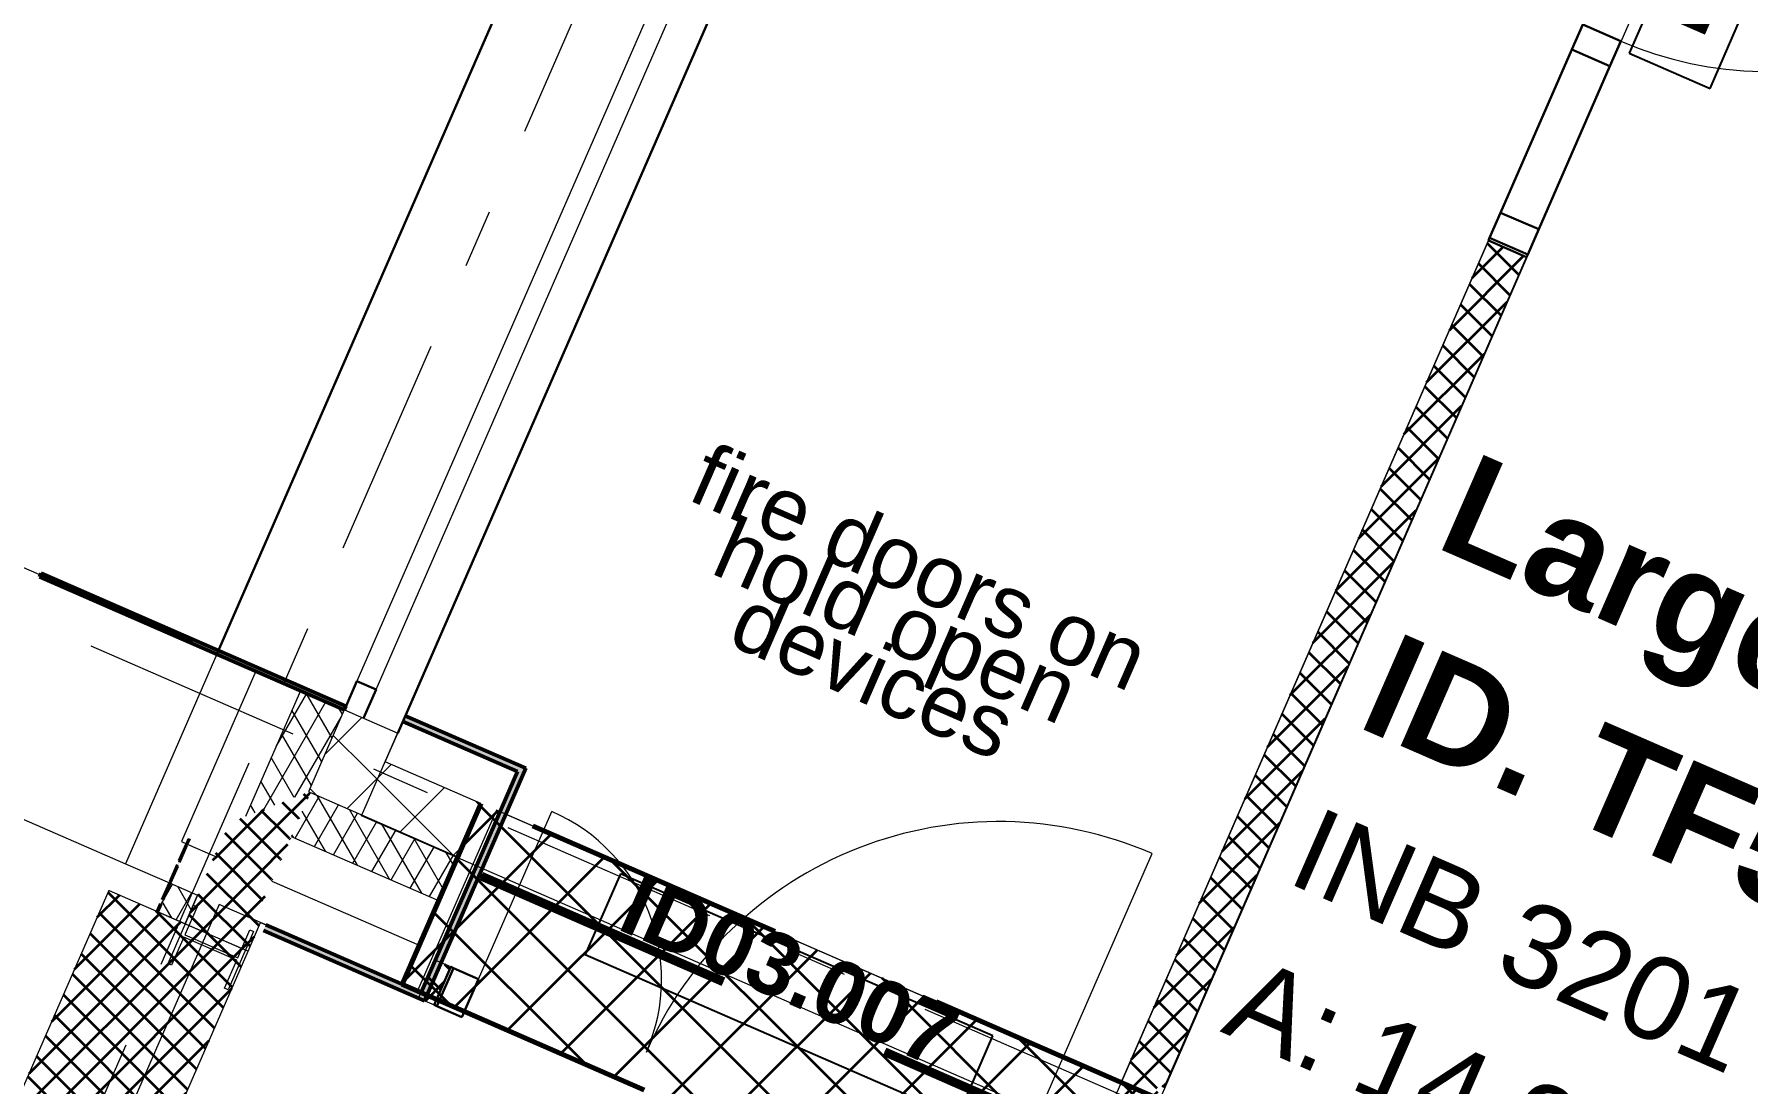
# Model space of a CAD drawing. Header units: millimetres. Extents: x -35034 to 431752, y -71616 to 25069.
# Drawn here: x 3589 to 7709, y -2388 to 137 of the extents above; entities that cross this region are included whole.
import ezdxf
from ezdxf.enums import TextEntityAlignment as Align

# ---------------------------------------------------------------- set-up
doc = ezdxf.new("R2010")
doc.units = ezdxf.units.MM
doc.header["$MEASUREMENT"] = 0
for name, pattern in [('Double Dashed', [1093.611073, 529.166651, -211.666656, 141.111112, -211.666656]), ('Hidden Line', [55, 45, -10]), ('Long Dashed', [1058.333302, 634.99999, -423.333311])]:
    doc.linetypes.add(name, pattern=pattern)
for name, color, linetype in [('A-05-M_Gross_Int_Circulation', 7, 'Continuous'), ('A-15-MG_Structural_Grid', 7, 'Continuous'), ('A-20-M_Floor_Slab', 7, 'Continuous'), ('A-25-M_Solar_Shade', 7, 'Continuous'), ('A-25-M_Wall_Ext_Existing_HUB', 7, 'Continuous'), ('A-25-M_Wall_Int', 7, 'Continuous'), ('ArchiCAD Windows', 7, 'Continuous'), ('COLUMN.IFC Import', 7, 'Continuous'), ('Demolished_A-15-M_Bracing', 7, 'Continuous'), ('Demolished_A-25-M_Wall_Ext_Existing_HUB', 7, 'Continuous'), ('New_A-15-MG_Structural_Grid_Phase_2', 7, 'Continuous'), ('New_A-20-M_Floor_Slab', 7, 'Continuous'), ('New_A-25-M_Wall_Ext', 7, 'Continuous'), ('New_A-25-M_Wall_Int', 7, 'Continuous'), ('New_A-35-M_FFE-Zone', 7, 'Continuous'), ('New_ArchiCAD Door Markers', 7, 'Continuous'), ('New_ArchiCAD Doors', 7, 'Continuous')]:
    doc.layers.add(name, color=color, linetype=linetype)
for name, color, linetype, lineweight, true_color in [('A-05-M_Gross_Int_Circulation_Pen_No__74', 7, 'Continuous', 20, 0x606060), ('A-15-MG_Structural_Grid_Pen_No__163', 7, 'Continuous', 0, 0x750077), ('A-25-M_Solar_Shade_Pen_No__28', 7, 'Continuous', 50, 0x2a2a2a), ('A-25-M_Solar_Shade_Pen_No__81', 7, 'Continuous', 20, 0x6a6a6a), ('A-25-M_Wall_Ext_Existing_HUB_Pen_No__107', 7, 'Continuous', 15, 0xa6a6a6), ('A-25-M_Wall_Int_Pen_No__107', 7, 'Continuous', 15, 0xa6a6a6), ('A-25-M_Wall_Int_Pen_No__27', 7, 'Continuous', 50, 0x2a2a2a), ('ArchiCAD Windows_Pen_No__23', 7, 'Continuous', 30, 0x2a2a2a), ('ArchiCAD Windows_Pen_No__43', 7, 'Continuous', 30, 0x444444), ('New_A-15-MG_Structural_Grid_Phase_2_Pen_No__222', 7, 'Continuous', 13, 0x65af33), ('New_A-35-M_FFE-Zone_Pen_No__74', 7, 'Continuous', 20, 0x606060), ('New_ArchiCAD Doors_Pen_No__43', 7, 'Continuous', 30, 0x444444), ('New_ArchiCAD Doors_Pen_No__63', 7, 'Continuous', 20, 0x606060)]:
    doc.layers.add(name, color=color, linetype=linetype, lineweight=lineweight, true_color=true_color)
for name, color, linetype, lineweight in [('A-20-M_Floor_Slab_Pen_No__89', 8, 'Continuous', 20), ('A-20-M_Roof_Pen_No__1', 7, 'Continuous', 13), ('A-25-M_Wall_Ext_Existing_HUB_Pen_No__1', 7, 'Continuous', 13), ('A-25-M_Wall_Ext_Existing_HUB_Pen_No__195', 7, 'Continuous', 35), ('A-25-M_Wall_Int_Pen_No__193', 7, 'Continuous', 18), ('A-25-M_Wall_Int_Pen_No__195', 7, 'Continuous', 35), ('A-25-M_Wall_Int_Pen_No__4', 7, 'Continuous', 20), ('ArchiCAD Windows_Pen_No__1', 7, 'Continuous', 13), ('ArchiCAD Windows_Pen_No__83', 8, 'Continuous', 20), ('ArchiCAD Zone Stamps_Pen_No__6', 7, 'Continuous', 35), ('COLUMN.IFC Import_Pen_No__2', 8, 'Continuous', 15), ('Demolished_A-15-M_Bracing_Pen_No__175', 1, 'Continuous', 35), ('Demolished_A-15-M_Bracing_Pen_No__177', 1, 'Continuous', 70), ('Demolished_A-25-M_Wall_Ext_Existing_HUB_Pen_No__175', 1, 'Continuous', 35), ('Demolished_A-25-M_Wall_Ext_Existing_HUB_Pen_No__177', 1, 'Continuous', 70), ('New_A-20-M_Floor_Slab_Pen_No__89', 8, 'Continuous', 20), ('New_A-25-M_Wall_Ext_Existing_HUB_Pen_No__155', 5, 'Continuous', 35), ('New_A-25-M_Wall_Ext_Pen_No__1', 7, 'Continuous', 13), ('New_A-25-M_Wall_Ext_Pen_No__155', 5, 'Continuous', 35), ('New_A-25-M_Wall_Int_Pen_No__1', 7, 'Continuous', 13), ('New_A-25-M_Wall_Int_Pen_No__155', 5, 'Continuous', 35), ('New_A-95-P_Text_1_50_GA_Pen_No__1', 7, 'Continuous', 13), ('New_ArchiCAD Door Markers_Pen_No__1', 7, 'Continuous', 13), ('New_ArchiCAD Door Markers_Pen_No__5', 7, 'Continuous', 25), ('New_ArchiCAD Doors_Pen_No__1', 7, 'Continuous', 13), ('New_ArchiCAD Zone Stamps_Pen_No__6', 7, 'Continuous', 35)]:
    doc.layers.add(name, color=color, linetype=linetype, lineweight=lineweight)
doc.styles.add('GENERATED_STYLE_1', font='')
doc.styles.add('GENERATED_STYLE_2', font='')
doc.styles.add('GENERATED_STYLE_3', font='')
doc.styles.add('GENERATED_STYLE_4', font='')
doc.styles.get('GENERATED_STYLE_1').set_extended_font_data('Swis721 BT', bold=True)
doc.styles.get('GENERATED_STYLE_2').set_extended_font_data('Arial', bold=True)
doc.styles.get('GENERATED_STYLE_3').set_extended_font_data('Arial')
doc.styles.get('GENERATED_STYLE_4').set_extended_font_data('Swis721 BT')
pattern_1 = [(103.994, (0, 0), (-1137.96, 451.32), [0, -965.2, 0, -1079.5, 0, -1031.88]), (73.994, (0, 0), (-1195.13, 1745.3), [0, -520.7, 0, -869.95, 0, -333.38]), (33.994, (-311.5, -716.2), (785.41, 1814.82), [0, -317.5, 0, -1143, 0, -1492.25]), (23.994, (-311.5, -716.2), (250.3, 1972.8), [0, -158.75, 0, -749.3, 0, -857.25])]
pattern_2 = [(60, (0, 0), (-43.30127, 25), []), (120, (0, 0), (43.30127, 25), [])]
pattern_3 = [(45, (0, 0), (-91.9239, 91.9239), []), (135, (0, 0), (91.9239, 91.9239), [])]
pattern_4 = [(45, (0, 0), (-35.35534, 35.35534), []), (135, (0, 0), (35.35534, 35.35534), [])]

# ---------------------------------------------------------------- blocks, each defined once
blk = doc.blocks.new('Large Office w_meeting_INB 3201_19_3', base_point=(8322.1, -2615.6))
at = {"layer": 'New_A-35-M_FFE-Zone_Pen_No__74', "linetype": 'Continuous'}
blk.add_line((7837.7, 1115.8), (6295.7, -2425.5), dxfattribs=at)
at = {"layer": 'New_ArchiCAD Zone Stamps_Pen_No__6'}
for tag, height, style, p in [('ROOM_NAME', 250, 'GENERATED_STYLE_2', (7052.5, -865.5)), ('zoneNameLine2', 250, 'GENERATED_STYLE_2', (6864.1, -1297.6)), ('ROOM_NUMBER', 200, 'GENERATED_STYLE_3', (6675.6, -1718.3)), ('measuredAreaCode', 200, 'GENERATED_STYLE_3', (6518.6, -2078.4)), ('DUMMY_649', 200, 'GENERATED_STYLE_3', (6826, -2212.5)), ('DUMMY_650', 200, 'GENERATED_STYLE_3', (7315.4, -2425.9)), ('DUMMY_651', 133.3, 'GENERATED_STYLE_3', (7594.7, -2532.4))]:
    blk.add_attdef(tag, text='', height=height, rotation=336.4404, dxfattribs=dict(at, style=style)).set_placement(p, align=Align.TOP_LEFT)
blk = doc.blocks.new('HUB Circulation_INB 3250_20_3', base_point=(7035, 2197.3))
at = {"layer": 'A-05-M_Gross_Int_Circulation_Pen_No__74', "linetype": 'Continuous'}
for p, q in [((7696.6, 5872.1), (4480.9, -1502.5)), ((6202.2, -2384.8), (9765.7, 5787.4)), ((4480.9, -1502.5), (4770.7, -1628.9)), ((4770.7, -1628.9), (4722.5, -1739.5)), ((4722.5, -1739.5), (6202.2, -2384.8))]:
    blk.add_line(p, q, dxfattribs=at)
at = {"layer": 'ArchiCAD Zone Stamps_Pen_No__6'}
for tag, height, style, p in [('ROOM_NAME', 250, 'GENERATED_STYLE_2', (6068.5, 1127.7)), ('DUMMY_650', 200, 'GENERATED_STYLE_3', (7208.2, 1590.4)), ('measuredAreaCode', 200, 'GENERATED_STYLE_3', (6860.8, 793.7)), ('ROOM_NUMBER', 200, 'GENERATED_STYLE_3', (6500.7, 950.7)), ('DUMMY_651', 133.3, 'GENERATED_STYLE_3', (7330, 1885)), ('DUMMY_649', 200, 'GENERATED_STYLE_3', (6994.8, 1101.1))]:
    blk.add_attdef(tag, text='', height=height, rotation=66.4404, dxfattribs=dict(at, style=style)).set_placement(p, align=Align.TOP_LEFT)
blk = doc.blocks.new('Slab_1_3', base_point=(7696.6, 5872.1))
at = {"layer": 'A-20-M_Floor_Slab_Pen_No__89', "linetype": 'Continuous', "flags": 128}
blk.add_lwpolyline([(31982.9, -13626.4), (12656.3, -5199.1), (14737.9, -425.5), (12206.2, 678.5), (10067.8, -4225.5), (4375.8, -1743.6), (7696.6, 5872.1), (7484.7, 6099.8), (7408.6, 6181.5), (7708, 6474.6), (7630.9, 6558.3), (10938, 9637), (15227.2, 7766.9), (17293.9, 12506.6), (15858.3, 14038.4), (17354.4, 15444.2), (18384.5, 14995), (19410.6, 17348.4)], dxfattribs=at)
blk = doc.blocks.new('Slab_3_3', base_point=(-21949.4, -20986.7))
at = {"layer": 'New_A-20-M_Floor_Slab_Pen_No__89', "linetype": 'Continuous', "flags": 128}
blk.add_lwpolyline([(19341.1, -30335.3), (2041.7, -22791.9), (9993.6, -4555.7), (6071.3, -2845.4), (6261, -2410.4), (4700.2, -1729.9), (4510.6, -2164.8), (4033.4, -1956.7), (2040.8, -6526.2), (-3151, -4262.3), (-10733.6, -11317.1), (-11116.4, -10905.7), (-21949.5, -20986.6), (-21949.4, -20986.7), (-35033.8, -33162.5)], dxfattribs=at)
blk = doc.blocks.new('Triple Window 19')
at = {"layer": 'ArchiCAD Windows_Pen_No__1', "linetype": 'Continuous'}
blk.add_line((2817.5, 0), (2817.5, -50), dxfattribs=at)
at = {"layer": 'ArchiCAD Windows_Pen_No__23', "linetype": 'Continuous'}
for p, q in [((-2817.5, 335), (2817.5, 335)), ((-2817.5, -139.5), (2817.5, -139.5))]:
    blk.add_line(p, q, dxfattribs=at)
at = {"layer": 'ArchiCAD Windows_Pen_No__43', "linetype": 'Continuous'}
for p, q in [((2742.5, -50), (2742.5, 0)), ((2742.5, 0), (2817.5, 0)), ((2817.5, -50), (2742.5, -50))]:
    blk.add_line(p, q, dxfattribs=at)
at = {"layer": 'ArchiCAD Windows_Pen_No__83', "linetype": 'Continuous'}
for p, q in [((-702, 0), (2742.5, 0)), ((2742.5, -50), (-702, -50))]:
    blk.add_line(p, q, dxfattribs=at)
blk = doc.blocks.new('Wall_9_3', base_point=(3808.1, -1858.5))
at = {"layer": 'A-25-M_Wall_Ext_Existing_HUB_Pen_No__107', "linetype": 'Continuous'}
h = blk.add_hatch(dxfattribs=at)
h.set_pattern_fill('613_01__ad_AR_SAND_0003', color=256, style=0, pattern_type=2)
h.set_pattern_definition(pattern_1)
h.paths.add_polyline_path([(4027.8, -1354.5), (3808.1, -1858.5), (3943, -1805.5), (4121.8, -1395.5)])
h = blk.add_hatch(dxfattribs=at)
h.set_pattern_fill('Batt_Insulation_0003', color=256, style=0, pattern_type=2)
h.set_pattern_definition(pattern_2)
h.paths.add_polyline_path([(4097, -1745), (4248.4, -1685.6), (4334.4, -1488.2), (4229, -1442.3)])
h = blk.add_hatch(dxfattribs=at)
h.set_pattern_fill('Concrete_Block_0003', color=256, style=0, pattern_type=2)
h.set_pattern_definition(pattern_3)
h.paths.add_polyline_path([(4334.4, -1488.2), (4248.4, -1685.6), (4432.7, -1613.2), (4462.7, -1544.2), (4380.7, -1508.4), (4334.9, -1488.4)])
at = {"layer": 'A-25-M_Wall_Ext_Existing_HUB_Pen_No__1', "linetype": 'Continuous'}
for p, q in [((4027.8, -1354.5), (4121.8, -1395.5)), ((4121.8, -1395.5), (3943, -1805.5)), ((4121.8, -1395.5), (4229, -1442.3)), ((4229, -1442.3), (4097, -1745)), ((4229, -1442.3), (4334.4, -1488.2)), ((4334.4, -1488.2), (4248.4, -1685.6)), ((4334.4, -1488.2), (4334.9, -1488.4)), ((4334.9, -1488.4), (4380.7, -1508.4)), ((4380.7, -1508.4), (4462.7, -1544.2))]:
    blk.add_line(p, q, dxfattribs=at)
at = {"layer": 'A-25-M_Wall_Ext_Existing_HUB_Pen_No__1', "linetype": 'Continuous', "flags": 128}
for points in [[(4027.8, -1354.5), (3808.1, -1858.5)], [(4432.7, -1613.2), (4462.7, -1544.2)]]:
    blk.add_lwpolyline(points, dxfattribs=at)
at = {"layer": 'ArchiCAD Windows', "color": 251, "linetype": 'Continuous', "lineweight": 20, "true_color": 0x606060, "xscale": -1, "zscale": 1000, "rotation": 66.44041488456396}
blk.add_blockref('Triple Window 19', (5461, 1094.2), dxfattribs=at)
blk = doc.blocks.new('Door Stamp 17[12]_3', base_point=(7479.1, 293.2))
at = {"layer": 'New_ArchiCAD Door Markers_Pen_No__5', "linetype": 'Continuous'}
for p, q in [((7814.7, 987.4), (7424.1, 91.7)), ((8008.8, 902.7), (7814.7, 987.4)), ((7618.3, 7.1), (8008.8, 902.7)), ((7618.3, 7.1), (8008.8, 902.7)), ((7424.1, 91.7), (7618.3, 7.1))]:
    blk.add_line(p, q, dxfattribs=at)
at = {"layer": 'New_ArchiCAD Door Markers_Pen_No__1', "style": 'GENERATED_STYLE_1'}
blk.add_attdef('AC_WIDO_ID', text='', height=150, rotation=66.4404, dxfattribs=at).set_placement((7641.8, 105.6), align=Align.BOTTOM_LEFT)
blk = doc.blocks.new('Door with Sidelight on Side 2 19[12]_3')
at = {"layer": 'New_ArchiCAD Doors_Pen_No__1', "linetype": 'Continuous'}
for p, q in [((7702.9, 1019.2), (7689.2, 1025.2)), ((7705.7, 1018), (7702.9, 1019.2)), ((7724, 1010), (7705.7, 1018)), ((7746.9, 1000), (7724, 1010)), ((7764.3, 992.4), (7746.9, 1000)), ((7767.1, 991.2), (7764.3, 992.4)), ((7780.8, 985.2), (7767.1, 991.2)), ((7099.4, -364.9), (7085.6, -358.9)), ((7102.1, -366.1), (7099.4, -364.9)), ((7120.5, -374.1), (7102.1, -366.1)), ((7143.4, -384.1), (7120.5, -374.1)), ((7160.8, -391.7), (7143.4, -384.1)), ((7163.5, -392.9), (7160.8, -391.7)), ((7177.3, -398.9), (7163.5, -392.9))]:
    blk.add_line(p, q, dxfattribs=at)
at = {"layer": 'New_ArchiCAD Doors_Pen_No__43', "linetype": 'Continuous'}
for p, q in [((7660, 958.3), (7686.4, 1018.8)), ((7686.4, 1018.8), (7689.2, 1025.2)), ((7686.4, 1018.8), (7778, 978.8)), ((7780.8, 985.2), (7689.2, 1025.2)), ((7751.7, 918.3), (7660, 958.3)), ((7778, 978.8), (7751.7, 918.3)), ((7778, 978.8), (7780.8, 985.2)), ((7285.9, 100.3), (7312.3, 160.8)), ((7312.3, 160.8), (7403.9, 120.8)), ((7114.8, -292), (7285.9, 100.3)), ((7285.9, 100.3), (7377.5, 60.3)), ((7377.5, 60.3), (7285.9, 100.3)), ((7403.9, 120.8), (7377.5, 60.3)), ((7377.5, 60.3), (7206.5, -332)), ((7088.4, -352.5), (7114.8, -292)), ((7206.5, -332), (7114.8, -292)), ((7114.8, -292), (7206.5, -332)), ((7088.4, -352.5), (7085.6, -358.9)), ((7177.3, -398.9), (7085.6, -358.9)), ((7180.1, -392.5), (7088.4, -352.5)), ((7206.5, -332), (7180.1, -392.5)), ((7180.1, -392.5), (7177.3, -398.9))]:
    blk.add_line(p, q, dxfattribs=at)
at = {"layer": 'New_ArchiCAD Doors_Pen_No__63', "linetype": 'Continuous'}
blk.add_line((7751.7, 918.3), (8549.1, 570.6), dxfattribs=at)
blk.add_arc((7751.7, 918.3), 870, 246.4404, 336.4404, dxfattribs=at)
at = {"layer": 'New_ArchiCAD Door Markers'}
ref = blk.add_blockref('Door Stamp 17[12]_3', (7479.1, 293.2), dxfattribs=at)
ref.add_attrib('AC_WIDO_ID', 'ID03.006', dxfattribs={"layer": 'New_ArchiCAD Door Markers_Pen_No__1', "color": 7, "height": 150, "rotation": 66.4404, "style": 'GENERATED_STYLE_1'}).set_placement((7641.8, 105.6), align=Align.BOTTOM_LEFT)
blk = doc.blocks.new('Wall_108_3', base_point=(9768.7, 5794.2))
at = {"layer": 'New_A-25-M_Wall_Int_Pen_No__155', "linetype": 'Continuous'}
h = blk.add_hatch(dxfattribs=at)
h.set_pattern_fill('Grid_5x5_Diagonal_0003', color=256, style=0, pattern_type=2)
h.set_pattern_definition(pattern_4)
h.paths.add_polyline_path([(5334.6, -4374.6), (5348.3, -4380.6), (5351.1, -4381.8), (5369.4, -4389.8), (5392.3, -4399.8), (5409.7, -4407.4), (5412.5, -4408.6), (5426.2, -4414.6), (6092.3, -2887.2), (6078.5, -2881.2), (6084.5, -2867.5), (6098.3, -2873.5), (6299.9, -2411), (6286.2, -2405), (6292.2, -2391.3), (6305.9, -2397.3), (7177.3, -398.9), (7163.5, -392.9), (7160.8, -391.7), (7143.4, -384.1), (7120.5, -374.1), (7102.1, -366.1), (7099.4, -364.9), (7085.6, -358.9), (6046.6, -2741.8), (6040.6, -2755.6), (6039.4, -2758.3), (6013.8, -2817), (6012.6, -2819.8), (6006.6, -2833.5)])
at = {"layer": 'New_A-25-M_Wall_Int_Pen_No__1', "linetype": 'Continuous'}
for p, q in [((7099.4, -364.9), (7085.6, -358.9)), ((7102.1, -366.1), (7099.4, -364.9)), ((7120.5, -374.1), (7102.1, -366.1)), ((7143.4, -384.1), (7120.5, -374.1)), ((7160.8, -391.7), (7143.4, -384.1)), ((7163.5, -392.9), (7160.8, -391.7)), ((7177.3, -398.9), (7163.5, -392.9))]:
    blk.add_line(p, q, dxfattribs=at)
at = {"layer": 'New_A-25-M_Wall_Int_Pen_No__1', "linetype": 'Continuous', "flags": 128}
for points in [[(7085.6, -358.9), (6046.6, -2741.8)], [(6305.9, -2397.3), (7177.3, -398.9)]]:
    blk.add_lwpolyline(points, dxfattribs=at)
at = {"layer": 'New_ArchiCAD Doors', "color": 251, "linetype": 'Continuous', "lineweight": 20, "true_color": 0x606060}
blk.add_blockref('Door with Sidelight on Side 2 19[12]_3', (0, 0), dxfattribs=at)
blk = doc.blocks.new('Door Stamp 17[35]_3', base_point=(5242.5, -2500.3))
at = {"layer": 'New_ArchiCAD Door Markers_Pen_No__5', "linetype": 'Continuous'}
for p, q in [((4998.4, -1882.6), (4913.8, -2076.7)), ((5894.1, -2273.1), (4998.4, -1882.6)), ((4913.8, -2076.7), (5809.5, -2467.3)), ((4913.8, -2076.7), (5809.5, -2467.3)), ((5809.5, -2467.3), (5894.1, -2273.1))]:
    blk.add_line(p, q, dxfattribs=at)
at = {"layer": 'New_ArchiCAD Door Markers_Pen_No__1', "style": 'GENERATED_STYLE_1'}
blk.add_attdef('AC_WIDO_ID', text='', height=150, rotation=336.4404, dxfattribs=at).set_placement((4967.7, -2055.4), align=Align.BOTTOM_LEFT)
blk = doc.blocks.new('Double Door Asymmetric 19[31]_3')
at = {"layer": 'New_ArchiCAD Doors_Pen_No__1', "linetype": 'Continuous'}
for p, q in [((4557.6, -2182), (4583.2, -2123.4)), ((4583.2, -2123.4), (4584.4, -2120.6)), ((4584.4, -2120.6), (4590.4, -2106.9)), ((4556.4, -2184.8), (4557.6, -2182)), ((4550.4, -2198.5), (4556.4, -2184.8)), ((5968.5, -2724.2), (5974.5, -2710.4)), ((5941.7, -2785.6), (5967.3, -2726.9)), ((5967.3, -2726.9), (5968.5, -2724.2)), ((5934.5, -2802.1), (5940.5, -2788.3)), ((5940.5, -2788.3), (5941.7, -2785.6))]:
    blk.add_line(p, q, dxfattribs=at)
at = {"layer": 'New_ArchiCAD Doors_Pen_No__43', "linetype": 'Continuous'}
for p, q in [((4590.4, -2106.9), (4550.4, -2198.5)), ((4596.8, -2109.7), (4556.8, -2201.3)), ((4596.8, -2109.7), (4590.4, -2106.9)), ((4657.3, -2136), (4596.8, -2109.7)), ((4617.3, -2227.7), (4657.3, -2136)), ((4556.8, -2201.3), (4550.4, -2198.5)), ((4556.8, -2201.3), (4617.3, -2227.7)), ((5907.6, -2681.2), (5867.6, -2772.9)), ((5968.1, -2707.6), (5907.6, -2681.2)), ((5928.1, -2799.3), (5968.1, -2707.6)), ((5974.5, -2710.4), (5934.5, -2802.1)), ((5968.1, -2707.6), (5974.5, -2710.4)), ((5867.6, -2772.9), (5928.1, -2799.3)), ((5928.1, -2799.3), (5934.5, -2802.1))]:
    blk.add_line(p, q, dxfattribs=at)
at = {"layer": 'New_ArchiCAD Doors_Pen_No__63', "linetype": 'Continuous'}
for p, q in [((4657.3, -2136), (4833.1, -1732.7)), ((5907.6, -2681.2), (6276.9, -1834.3))]:
    blk.add_line(p, q, dxfattribs=at)
for centre, radius, start, end in [((4657.3, -2136), 440, 336.4404, 66.4404), ((5907.6, -2681.2), 924, 66.4404, 156.4404)]:
    blk.add_arc(centre, radius, start, end, dxfattribs=at)
at = {"layer": 'New_ArchiCAD Door Markers'}
ref = blk.add_blockref('Door Stamp 17[35]_3', (5242.5, -2500.3), dxfattribs=at)
ref.add_attrib('AC_WIDO_ID', 'ID03.007', dxfattribs={"layer": 'New_ArchiCAD Door Markers_Pen_No__1', "color": 7, "height": 150, "rotation": 336.4404, "style": 'GENERATED_STYLE_1'}).set_placement((4967.7, -2055.4), align=Align.BOTTOM_LEFT)
blk = doc.blocks.new('Wall_127_3', base_point=(6006.6, -2833.5))
at = {"layer": 'New_A-25-M_Wall_Int_Pen_No__155', "linetype": 'Continuous'}
h = blk.add_hatch(dxfattribs=at)
h.set_pattern_fill('Grid_5x5_Diagonal_0003', color=256, style=0, pattern_type=2)
h.set_pattern_definition(pattern_4)
h.paths.add_polyline_path([(4513.1, -2182.3), (4550.4, -2198.5), (4556.4, -2184.8), (4557.6, -2182), (4583.2, -2123.4), (4584.4, -2120.6), (4590.4, -2106.9), (4553, -2090.6), (4547, -2104.3), (4545.8, -2107.1), (4520.2, -2165.8), (4519, -2168.5)])
h = blk.add_hatch(dxfattribs=at)
h.set_pattern_fill('Grid_5x5_Diagonal_0003', color=256, style=0, pattern_type=2)
h.set_pattern_definition(pattern_4)
h.paths.add_polyline_path([(5934.5, -2802.1), (6006.6, -2833.5), (6012.6, -2819.8), (6013.8, -2817), (6039.4, -2758.3), (6040.6, -2755.6), (6046.6, -2741.8), (5974.5, -2710.4), (5968.5, -2724.2), (5967.3, -2726.9), (5941.7, -2785.6), (5940.5, -2788.3)])
at = {"layer": 'New_A-25-M_Wall_Int_Pen_No__1', "linetype": 'Continuous'}
for p, q in [((4557.6, -2182), (4583.2, -2123.4)), ((4583.2, -2123.4), (4584.4, -2120.6)), ((4584.4, -2120.6), (4590.4, -2106.9)), ((4556.4, -2184.8), (4557.6, -2182)), ((4550.4, -2198.5), (4556.4, -2184.8)), ((5968.5, -2724.2), (5974.5, -2710.4)), ((5941.7, -2785.6), (5967.3, -2726.9)), ((5967.3, -2726.9), (5968.5, -2724.2)), ((5934.5, -2802.1), (5940.5, -2788.3)), ((5940.5, -2788.3), (5941.7, -2785.6))]:
    blk.add_line(p, q, dxfattribs=at)
at = {"layer": 'New_A-25-M_Wall_Int_Pen_No__1', "linetype": 'Continuous', "flags": 128}
for points in [[(4547, -2104.3), (4553, -2090.6)], [(4590.4, -2106.9), (4553, -2090.6)], [(4520.2, -2165.8), (4545.8, -2107.1)], [(4545.8, -2107.1), (4547, -2104.3)], [(4513.1, -2182.3), (4519, -2168.5)], [(4513.1, -2182.3), (4550.4, -2198.5)], [(4519, -2168.5), (4520.2, -2165.8)], [(6046.6, -2741.8), (5974.5, -2710.4)], [(5934.5, -2802.1), (6006.6, -2833.5)]]:
    blk.add_lwpolyline(points, dxfattribs=at)
at = {"layer": 'New_ArchiCAD Doors', "color": 251, "linetype": 'Continuous', "lineweight": 20, "true_color": 0x606060}
blk.add_blockref('Double Door Asymmetric 19[31]_3', (0, 0), dxfattribs=at)
blk = doc.blocks.new('Wall_169_3', base_point=(6150.1, -2879.7))
at = {"layer": 'Demolished_A-25-M_Wall_Ext_Existing_HUB_Pen_No__175', "linetype": 'Continuous'}
h = blk.add_hatch(dxfattribs=at)
h.set_pattern_fill('Concrete_Block_0003', color=256, style=0, pattern_type=2)
h.set_pattern_definition(pattern_3)
h.paths.add_polyline_path([(4473.2, -2148.5), (6150.1, -2879.7), (6191.1, -2785.8), (6237.8, -2678.5), (6283.8, -2573.1), (6339.7, -2444.8), (4662.9, -1713.6), (4606.9, -1841.9), (4561, -1947.3), (4514.2, -2054.6)])
at = {"layer": 'Demolished_A-25-M_Wall_Ext_Existing_HUB_Pen_No__177', "linetype": 'Long Dashed', "flags": 128}
for points in [[(4662.9, -1713.6), (4473.2, -2148.5)], [(6339.7, -2444.8), (4662.9, -1713.6)], [(4473.2, -2148.5), (6150.1, -2879.7)], [(6150.1, -2879.7), (6339.7, -2444.8)]]:
    blk.add_lwpolyline(points, dxfattribs=at)
blk = doc.blocks.new('Wall_170_3', base_point=(4473.2, -2148.5))
at = {"layer": 'A-25-M_Wall_Ext_Existing_HUB_Pen_No__107', "linetype": 'Continuous'}
h = blk.add_hatch(dxfattribs=at)
h.set_pattern_fill('Concrete_Block_0003', color=256, style=0, pattern_type=2)
h.set_pattern_definition(pattern_3)
h.paths.add_polyline_path([(4252.9, -1687.5), (4606.9, -1841.9), (4662.9, -1713.6), (4432.7, -1613.2), (4254.9, -1683)])
h = blk.add_hatch(dxfattribs=at)
h.set_pattern_fill('Batt_Insulation_0003', color=256, style=0, pattern_type=2)
h.set_pattern_definition(pattern_2)
h.paths.add_polyline_path([(4206.9, -1792.9), (4561, -1947.3), (4606.9, -1841.9), (4252.9, -1687.5)])
h = blk.add_hatch(dxfattribs=at)
h.set_pattern_fill('613_01__ad_AR_SAND_0003', color=256, style=0, pattern_type=2)
h.set_pattern_definition(pattern_1)
h.paths.add_polyline_path([(3954.8, -1810.7), (3943, -1805.5), (3808.1, -1858.5), (3913.9, -1904.6)])
at = {"layer": 'A-25-M_Wall_Ext_Existing_HUB_Pen_No__107', "linetype": 'Continuous', "lineweight": 0, "true_color": 0x535353}
for points in [[(3956.7, -1811.5), (3954.8, -1810.7), (3913.9, -1904.6), (3915.7, -1905.4)], [(3962.6, -1797.8), (3960, -1798.8), (3954.8, -1810.7), (3956.7, -1811.5)]]:
    blk.add_hatch(color=251, dxfattribs=at).paths.add_polyline_path(points)
at = {"layer": 'A-25-M_Wall_Ext_Existing_HUB_Pen_No__107', "linetype": 'Continuous'}
h = blk.add_hatch(dxfattribs=at)
h.set_pattern_fill('613_01__ad_AR_SAND_0003', color=256, style=0, pattern_type=2)
h.set_pattern_definition(pattern_1)
h.paths.add_polyline_path([(4022.7, -1840.2), (3956.7, -1811.5), (3915.7, -1905.4), (3981.7, -1934.2)])
h = blk.add_hatch(dxfattribs=at)
h.set_pattern_fill('613_01__ad_AR_SAND_0003', color=256, style=0, pattern_type=2)
h.set_pattern_definition(pattern_1)
h.paths.add_polyline_path([(4119.2, -1994.1), (4473.2, -2148.5), (4514.2, -2054.6), (4160.2, -1900.2)])
at = {"layer": 'New_A-25-M_Wall_Ext_Existing_HUB_Pen_No__155', "linetype": 'Continuous'}
h = blk.add_hatch(dxfattribs=at)
h.set_pattern_fill('Grid_5x5_Diagonal_0003', color=256, style=0, pattern_type=2)
h.set_pattern_definition(pattern_4)
h.paths.add_polyline_path([(4251.1, -1686.7), (4248.4, -1685.6), (4097, -1745), (4205.1, -1792.1)])
h = blk.add_hatch(dxfattribs=at)
h.set_pattern_fill('Grid_5x5_Diagonal_0003', color=256, style=0, pattern_type=2)
h.set_pattern_definition(pattern_4)
h.paths.add_polyline_path([(4252.9, -1687.5), (4251.1, -1686.7), (4205.1, -1792.1), (4206.9, -1792.9)])
h = blk.add_hatch(dxfattribs=at)
h.set_pattern_fill('Grid_5x5_Diagonal_0003', color=256, style=0, pattern_type=2)
h.set_pattern_definition(pattern_4)
h.paths.add_polyline_path([(4252.2, -1684), (4248.4, -1685.6), (4251.1, -1686.7)])
h = blk.add_hatch(dxfattribs=at)
h.set_pattern_fill('Grid_5x5_Diagonal_0003', color=256, style=0, pattern_type=2)
h.set_pattern_definition(pattern_4)
h.paths.add_polyline_path([(4254.9, -1683), (4252.2, -1684), (4251.1, -1686.7), (4252.9, -1687.5)])
h = blk.add_hatch(dxfattribs=at)
h.set_pattern_fill('Grid_5x5_Diagonal_0003', color=256, style=0, pattern_type=2)
h.set_pattern_definition(pattern_4)
h.paths.add_polyline_path([(4060.1, -1759.5), (4057.4, -1760.5), (4022.7, -1840.2), (4024.5, -1841)])
h = blk.add_hatch(dxfattribs=at)
h.set_pattern_fill('Grid_5x5_Diagonal_0003', color=256, style=0, pattern_type=2)
h.set_pattern_definition(pattern_4)
h.paths.add_polyline_path([(4205.1, -1792.1), (4097, -1745), (4060.1, -1759.5), (4024.5, -1841), (4158.3, -1899.4)])
h = blk.add_hatch(dxfattribs=at)
h.set_pattern_fill('Grid_5x5_Diagonal_0003', color=256, style=0, pattern_type=2)
h.set_pattern_definition(pattern_4)
h.paths.add_polyline_path([(4206.9, -1792.9), (4205.1, -1792.1), (4158.3, -1899.4), (4160.2, -1900.2)])
h = blk.add_hatch(dxfattribs=at)
h.set_pattern_fill('Grid_5x5_Diagonal_0003', color=256, style=0, pattern_type=2)
h.set_pattern_definition(pattern_4)
h.paths.add_polyline_path([(4024.5, -1841), (4022.7, -1840.2), (3981.7, -1934.2), (3983.5, -1935)])
h = blk.add_hatch(dxfattribs=at)
h.set_pattern_fill('Grid_5x5_Diagonal_0003', color=256, style=0, pattern_type=2)
h.set_pattern_definition(pattern_4)
h.paths.add_polyline_path([(4158.3, -1899.4), (4024.5, -1841), (3983.5, -1935), (4117.4, -1993.3)])
h = blk.add_hatch(dxfattribs=at)
h.set_pattern_fill('Grid_5x5_Diagonal_0003', color=256, style=0, pattern_type=2)
h.set_pattern_definition(pattern_4)
h.paths.add_polyline_path([(4160.2, -1900.2), (4158.3, -1899.4), (4117.4, -1993.3), (4119.2, -1994.1)])
at = {"layer": 'A-25-M_Wall_Ext_Existing_HUB_Pen_No__1', "linetype": 'Continuous'}
for p, q in [((4252.9, -1687.5), (4606.9, -1841.9)), ((3943, -1805.5), (3954.8, -1810.7)), ((3956.7, -1811.5), (4022.7, -1840.2)), ((4206.9, -1792.9), (4561, -1947.3)), ((4160.2, -1900.2), (4514.2, -2054.6))]:
    blk.add_line(p, q, dxfattribs=at)
at = {"layer": 'A-25-M_Wall_Ext_Existing_HUB_Pen_No__1', "linetype": 'Continuous', "flags": 128}
for points in [[(4662.9, -1713.6), (4432.7, -1613.2)], [(4561, -1947.3), (4662.9, -1713.6)], [(3808.1, -1858.5), (3913.9, -1904.6)], [(3915.7, -1905.4), (3981.7, -1934.2)], [(4133, -2000.1), (4473.2, -2148.5)], [(4473.2, -2148.5), (4514.2, -2054.6)]]:
    blk.add_lwpolyline(points, dxfattribs=at)
at = {"layer": 'A-25-M_Wall_Ext_Existing_HUB_Pen_No__195', "linetype": 'Hidden Line'}
for p, q in [((3954.8, -1810.7), (3913.9, -1904.6)), ((3915.7, -1905.4), (3956.7, -1811.5)), ((3960, -1798.8), (3954.8, -1810.7)), ((3956.7, -1811.5), (3962.6, -1797.8))]:
    blk.add_line(p, q, dxfattribs=at)
blk = doc.blocks.new('Wall_171_3', base_point=(4145.7, -2005.7))
at = {"layer": 'A-25-M_Wall_Int_Pen_No__107', "linetype": 'Continuous'}
blk.add_hatch(color=256, dxfattribs=at).paths.add_polyline_path([(4139.7, -2019.4), (4526.8, -2188.2), (4519, -2168.5), (4145.7, -2005.7)])
at = {"layer": 'A-25-M_Wall_Int_Pen_No__27', "linetype": 'Continuous', "flags": 128}
for points in [[(4519, -2168.5), (4145.7, -2005.7)], [(4139.7, -2019.4), (4526.8, -2188.2)]]:
    blk.add_lwpolyline(points, dxfattribs=at)
blk = doc.blocks.new('Wall_172_3', base_point=(4519, -2168.5))
at = {"layer": 'A-25-M_Wall_Int_Pen_No__107', "linetype": 'Continuous'}
blk.add_hatch(color=256, dxfattribs=at).paths.add_polyline_path([(4526.8, -2188.2), (4682.5, -1831.2), (4668.7, -1825.2), (4519, -2168.5)])
at = {"layer": 'A-25-M_Wall_Int_Pen_No__27', "linetype": 'Continuous', "flags": 128}
for points in [[(4668.7, -1825.2), (4519, -2168.5)], [(4526.8, -2188.2), (4682.5, -1831.2)]]:
    blk.add_lwpolyline(points, dxfattribs=at)
blk = doc.blocks.new('Wall_173_3', base_point=(4668.7, -1825.2))
at = {"layer": 'A-25-M_Wall_Int_Pen_No__107', "linetype": 'Continuous'}
blk.add_hatch(color=256, dxfattribs=at).paths.add_polyline_path([(4682.5, -1831.2), (4770.7, -1628.9), (4751, -1636.6), (4668.7, -1825.2)])
at = {"layer": 'A-25-M_Wall_Int_Pen_No__27', "linetype": 'Continuous', "flags": 128}
for points in [[(4751, -1636.6), (4668.7, -1825.2)], [(4682.5, -1831.2), (4770.7, -1628.9)]]:
    blk.add_lwpolyline(points, dxfattribs=at)
blk = doc.blocks.new('Wall_174_3', base_point=(4751, -1636.6))
at = {"layer": 'A-25-M_Wall_Int_Pen_No__107', "linetype": 'Continuous'}
blk.add_hatch(color=256, dxfattribs=at).paths.add_polyline_path([(4770.7, -1628.9), (4480.9, -1502.5), (4474.9, -1516.3), (4751, -1636.6)])
at = {"layer": 'A-25-M_Wall_Int_Pen_No__27', "linetype": 'Continuous', "flags": 128}
for points in [[(4474.9, -1516.3), (4751, -1636.6)], [(4770.7, -1628.9), (4480.9, -1502.5)]]:
    blk.add_lwpolyline(points, dxfattribs=at)
blk = doc.blocks.new('Wall_179_3', base_point=(3883.9, -1973.3))
at = {"layer": 'A-25-M_Wall_Int_Pen_No__107', "linetype": 'Continuous', "lineweight": 0, "true_color": 0x535353}
blk.add_hatch(color=251, dxfattribs=at).paths.add_polyline_path([(3913.9, -1904.6), (3883.9, -1973.3), (3885.8, -1974.1), (3915.7, -1905.4)])
at = {"layer": 'A-25-M_Wall_Int_Pen_No__107', "linetype": 'Continuous'}
h = blk.add_hatch(dxfattribs=at)
h.set_pattern_fill('Batt_Insulation_0003', color=256, style=0, pattern_type=2)
h.set_pattern_definition(pattern_2)
h.paths.add_polyline_path([(3915.7, -1905.4), (3885.8, -1974.1), (3951.8, -2002.9), (3981.7, -1934.2)])
at = {"layer": 'A-25-M_Wall_Int_Pen_No__193', "linetype": 'Continuous', "flags": 128}
for points in [[(3883.9, -1973.3), (3885.8, -1974.1)], [(3885.8, -1974.1), (3951.8, -2002.9)]]:
    blk.add_lwpolyline(points, dxfattribs=at)
at = {"layer": 'A-25-M_Wall_Int_Pen_No__195', "linetype": 'Hidden Line'}
blk.add_line((3915.7, -1905.4), (3885.8, -1974.1), dxfattribs=at)
at = {"layer": 'A-25-M_Wall_Int_Pen_No__195', "linetype": 'Hidden Line', "flags": 128}
blk.add_lwpolyline([(3913.9, -1904.6), (3883.9, -1973.3)], dxfattribs=at)
at = {"layer": 'A-25-M_Wall_Int_Pen_No__4', "linetype": 'Continuous', "flags": 128}
blk.add_lwpolyline([(3951.8, -2002.9), (3981.7, -1934.2)], dxfattribs=at)
blk = doc.blocks.new('Wall_180_3', base_point=(3951.8, -2002.9))
at = {"layer": 'New_A-25-M_Wall_Ext_Pen_No__155', "linetype": 'Continuous'}
h = blk.add_hatch(dxfattribs=at)
h.set_pattern_fill('Grid_5x5_Diagonal_0003', color=256, style=0, pattern_type=2)
h.set_pattern_definition(pattern_4)
h.paths.add_polyline_path([(3981.7, -1934.2), (3951.8, -2002.9), (3953.6, -2003.7), (4087.4, -2062), (4089.3, -2062.8), (4103, -2068.8), (4133, -2000.1), (4119.2, -1994.1), (4117.4, -1993.3), (3983.5, -1935)])
at = {"layer": 'New_A-25-M_Wall_Ext_Pen_No__1', "linetype": 'Continuous', "flags": 128}
for points in [[(3981.7, -1934.2), (3951.8, -2002.9)], [(3951.8, -2002.9), (3953.6, -2003.7)], [(3953.6, -2003.7), (4087.4, -2062)], [(4103, -2068.8), (4133, -2000.1)], [(4087.4, -2062), (4089.3, -2062.8)], [(4089.3, -2062.8), (4103, -2068.8)]]:
    blk.add_lwpolyline(points, dxfattribs=at)
blk = doc.blocks.new('Column_4_3', base_point=(4479.2, -1807.6))
at = {"layer": 'Demolished_A-15-M_Bracing_Pen_No__175', "linetype": 'Continuous', "lineweight": 0, "true_color": 0x7f0000}
blk.add_hatch(color=16, dxfattribs=at).paths.add_polyline_path([(6320.2, -2615.9), (6584.9, -2731.3), (6588.9, -2722.1), (6324.2, -2606.7)])
at = {"layer": 'Demolished_A-15-M_Bracing_Pen_No__177', "linetype": 'Long Dashed'}
for p, q in [((6313.4, -2607.4), (6172.2, -2545.9)), ((6486.5, -2595.6), (6518.5, -2522.3)), ((6324.2, -2606.7), (6320.2, -2615.9)), ((6320.2, -2615.9), (6584.9, -2731.3)), ((6324.2, -2606.7), (6588.9, -2722.1)), ((6422.6, -2742.3), (6390.6, -2815.6)), ((6588.9, -2722.1), (6584.9, -2731.3)), ((6595.7, -2730.5), (6736.9, -2792.1))]:
    blk.add_line(p, q, dxfattribs=at)
at = {"layer": 'Demolished_A-15-M_Bracing_Pen_No__177', "linetype": 'Long Dashed', "flags": 128}
for points in [[(4661.5, -1892.6), (4665.5, -1883.4)], [(4661.5, -1892.6), (6320.2, -2615.9)], [(4665.5, -1883.4), (6324.2, -2606.7)]]:
    blk.add_lwpolyline(points, dxfattribs=at)
at = {"layer": 'Demolished_A-15-M_Bracing_Pen_No__177', "linetype": 'Long Dashed'}
blk.add_point((6454.6, -2669), dxfattribs=at)
blk = doc.blocks.new('Column_14_3', base_point=(3969.8, -1323.8))
at = {"layer": 'A-25-M_Solar_Shade_Pen_No__81', "linetype": 'Continuous', "lineweight": 0, "true_color": 0x353535}
blk.add_hatch(color=250, dxfattribs=at).paths.add_polyline_path([(4334.4, -1488.2), (4338.4, -1479.1), (3605.1, -1159.3), (3601.1, -1168.5)])
at = {"layer": 'A-25-M_Solar_Shade_Pen_No__28', "linetype": 'Continuous'}
for p, q in [((3605.1, -1159.3), (3601.1, -1168.5)), ((3601.1, -1168.5), (4334.4, -1488.2)), ((4338.4, -1479.1), (3605.1, -1159.3)), ((4334.4, -1488.2), (4338.4, -1479.1))]:
    blk.add_line(p, q, dxfattribs=at)
blk = doc.blocks.new('Wall_192_3', base_point=(3768.4, -1922.9))
at = {"layer": 'New_A-25-M_Wall_Ext_Pen_No__155', "linetype": 'Continuous'}
h = blk.add_hatch(dxfattribs=at)
h.set_pattern_fill('Grid_5x5_Diagonal_0003', color=256, style=0, pattern_type=2)
h.set_pattern_definition(pattern_4)
h.paths.add_polyline_path([(3768.4, -1922.9), (1945.5, -6103.4), (1945.9, -6104.3), (1976.1, -6173.4), (2034.8, -6308.1), (2045.4, -6332.4), (2046.5, -6335.1), (2054.4, -6353), (2054.6, -6353.6), (2056.3, -6357.3), (2134.6, -6537.1), (2134.8, -6537.5), (2135.8, -6539.8), (2136.4, -6541.3), (2144.6, -6560), (2150.6, -6546.3), (4103, -2068.8), (4089.3, -2062.8), (4086.5, -2061.6), (3954.5, -2004.1), (3951.8, -2002.9), (3951.3, -2002.7), (3769.1, -1923.2)])
at = {"layer": 'New_A-25-M_Wall_Ext_Pen_No__1', "linetype": 'Continuous', "flags": 128}
for points in [[(3768.4, -1922.9), (1945.5, -6103.4)], [(3768.4, -1922.9), (3769.1, -1923.2)], [(3769.1, -1923.2), (3951.3, -2002.7)], [(3951.3, -2002.7), (3951.8, -2002.9)], [(3951.8, -2002.9), (3954.5, -2004.1)], [(3954.5, -2004.1), (4086.5, -2061.6)], [(2150.6, -6546.3), (4103, -2068.8)], [(4086.5, -2061.6), (4089.3, -2062.8)], [(4089.3, -2062.8), (4103, -2068.8)], [(2144.6, -6560), (2150.6, -6546.3)]]:
    blk.add_lwpolyline(points, dxfattribs=at)
blk = doc.blocks.new('Standard grid marker_3')
at = {"layer": 'A-15-MG_Structural_Grid_Pen_No__163', "linetype": 'Double Dashed'}
blk.add_line((1000, 0), (74254.8, 0), dxfattribs=at)
at = {"layer": 'A-15-MG_Structural_Grid_Pen_No__163', "style": 'GENERATED_STYLE_4'}
for tag, p in [('AC_MarkerText_1_0', (-500, 43.4)), ('AC_MarkerText_1_1', (75754.8, 43.4))]:
    blk.add_attdef(tag, text='', height=350, rotation=360, dxfattribs=at).set_placement(p, align=Align.MIDDLE_CENTER)
blk = doc.blocks.new('Column 50')
at = {"layer": 'COLUMN.IFC Import_Pen_No__2', "linetype": 'Continuous'}
for p, q in [((-76.45, 78.8), (76.45, 78.8)), ((-76.45, 69.4), (-76.45, 78.8)), ((-3.25, 69.4), (-76.45, 69.4)), ((-3.25, -69.4), (-3.25, 69.4)), ((3.25, 69.4), (3.25, -69.4)), ((76.45, 69.4), (3.25, 69.4)), ((76.45, 78.8), (76.45, 69.4)), ((-76.45, -69.4), (-3.25, -69.4)), ((-76.45, -78.8), (-76.45, -69.4)), ((76.45, -78.8), (-76.45, -78.8)), ((3.25, -69.4), (76.45, -69.4)), ((76.45, -69.4), (76.45, -78.8))]:
    blk.add_line(p, q, dxfattribs=at)
blk = doc.blocks.new('Standard grid marker[48]_3', base_point=(-9543.7, -32918))
at = {"layer": 'New_A-15-MG_Structural_Grid_Phase_2_Pen_No__222', "linetype": 'Double Dashed'}
blk.add_line((-8782.2, -31171.8), (5398, 1348), dxfattribs=at)
at = {"layer": 'New_A-15-MG_Structural_Grid_Phase_2_Pen_No__222', "style": 'GENERATED_STYLE_4'}
for tag, p in [('AC_MarkerText_1_1', (5529.7, 3955.5)), ('AC_MarkerText_1_0', (-10573.1, -32973.4))]:
    blk.add_attdef(tag, text='', height=350, rotation=336.4404, dxfattribs=at).set_placement(p, align=Align.MIDDLE_CENTER)

msp = doc.modelspace()

# ---------------------------------------------------------------- linework, layer by layer
at = {"layer": 'A-20-M_Roof_Pen_No__1', "linetype": 'Continuous', "flags": 128}
for points in [[(3969.8, -1323.8), (911.5, 9.8), (7137.3, 5776.6)], [(643.5, -478.6), (3808.1, -1858.5)]]:
    msp.add_lwpolyline(points, dxfattribs=at)

# ---------------------------------------------------------------- block references
at = {"layer": 'A-05-M_Gross_Int_Circulation', "linetype": 'Continuous'}
msp.add_blockref('HUB Circulation_INB 3250_20_3', (7035, 2197.3), dxfattribs=at)
at = {"layer": 'A-15-MG_Structural_Grid', "color": 8, "linetype": 'Continuous', "lineweight": 15, "zscale": 1000, "rotation": 336.440411583993}
msp.add_blockref('Standard grid marker_3', (-1201.2, 813.7), dxfattribs=at)
at = {"layer": 'A-20-M_Floor_Slab', "color": 8, "linetype": 'Continuous', "lineweight": 20}
msp.add_blockref('Slab_1_3', (7696.6, 5872.1), dxfattribs=at)
at = {"layer": 'A-25-M_Solar_Shade', "color": 250, "lineweight": 50, "true_color": 0x2a2a2a}
msp.add_blockref('Column_14_3', (3969.8, -1323.8), dxfattribs=at)
at = {"layer": 'A-25-M_Wall_Ext_Existing_HUB', "color": 250, "lineweight": 50, "true_color": 0x2a2a2a}
for name, p in [('Wall_9_3', (3808.1, -1858.5)), ('Wall_170_3', (4473.2, -2148.5))]:
    msp.add_blockref(name, p, dxfattribs=at)
at = {"layer": 'A-25-M_Wall_Int', "color": 250, "lineweight": 50, "true_color": 0x2a2a2a}
for name, p in [('Wall_174_3', (4751, -1636.6)), ('Wall_173_3', (4668.7, -1825.2)), ('Wall_172_3', (4519, -2168.5)), ('Wall_179_3', (3883.9, -1973.3)), ('Wall_171_3', (4145.7, -2005.7))]:
    msp.add_blockref(name, p, dxfattribs=at)
at = {"layer": 'COLUMN.IFC Import', "linetype": 'Continuous', "zscale": 1000, "rotation": 66.44041158398767}
msp.add_blockref('Column 50', (4013.4, -2060.1), dxfattribs=at)
at = {"layer": 'Demolished_A-15-M_Bracing', "color": 1, "lineweight": 70}
msp.add_blockref('Column_4_3', (4479.2, -1807.6), dxfattribs=at)
at = {"layer": 'Demolished_A-25-M_Wall_Ext_Existing_HUB', "color": 1, "lineweight": 70}
msp.add_blockref('Wall_169_3', (6150.1, -2879.7), dxfattribs=at)
at = {"layer": 'New_A-15-MG_Structural_Grid_Phase_2', "color": 8, "linetype": 'Continuous', "lineweight": 15}
msp.add_blockref('Standard grid marker[48]_3', (-9543.7, -32918), dxfattribs=at)
at = {"layer": 'New_A-20-M_Floor_Slab', "color": 8, "linetype": 'Continuous', "lineweight": 20}
msp.add_blockref('Slab_3_3', (-21949.4, -20986.7), dxfattribs=at)
at = {"layer": 'New_A-25-M_Wall_Ext', "color": 250, "lineweight": 50, "true_color": 0x2a2a2a}
for name, p in [('Wall_192_3', (3768.4, -1922.9)), ('Wall_180_3', (3951.8, -2002.9))]:
    msp.add_blockref(name, p, dxfattribs=at)
at = {"layer": 'New_A-25-M_Wall_Int', "color": 250, "lineweight": 50, "true_color": 0x2a2a2a}
for name, p in [('Wall_108_3', (9768.7, 5794.2)), ('Wall_127_3', (6006.6, -2833.5))]:
    msp.add_blockref(name, p, dxfattribs=at)
at = {"layer": 'New_A-35-M_FFE-Zone', "linetype": 'Continuous'}
ref = msp.add_blockref('Large Office w_meeting_INB 3201_19_3', (8322.1, -2615.6), dxfattribs=at)
ref.add_attrib('ROOM_NAME', 'Large Office w/meeting', dxfattribs={"layer": 'New_ArchiCAD Zone Stamps_Pen_No__6', "color": 7, "height": 250, "rotation": 336.4404, "style": 'GENERATED_STYLE_2'}).set_placement((7052.5, -865.5), align=Align.TOP_LEFT)
ref.add_attrib('ROOM_NUMBER', 'INB 3201', dxfattribs={"layer": 'New_ArchiCAD Zone Stamps_Pen_No__6', "color": 7, "height": 200, "rotation": 336.4404, "style": 'GENERATED_STYLE_3'}).set_placement((6675.6, -1718.3), align=Align.TOP_LEFT)
ref.add_attrib('zoneNameLine2', 'ID. TF510', dxfattribs={"layer": 'New_ArchiCAD Zone Stamps_Pen_No__6', "color": 7, "height": 250, "rotation": 336.4404, "style": 'GENERATED_STYLE_2'}).set_placement((6864.1, -1297.6), align=Align.TOP_LEFT)
ref.add_attrib('measuredAreaCode', 'A: ', dxfattribs={"layer": 'New_ArchiCAD Zone Stamps_Pen_No__6', "color": 7, "height": 200, "rotation": 336.4404, "style": 'GENERATED_STYLE_3'}).set_placement((6518.6, -2078.4), align=Align.TOP_LEFT)
ref.add_attrib('DUMMY_649', '14.9', dxfattribs={"layer": 'New_ArchiCAD Zone Stamps_Pen_No__6', "color": 7, "height": 200, "rotation": 336.4404, "style": 'GENERATED_STYLE_3'}).set_placement((6826, -2212.5), align=Align.TOP_LEFT)

# ---------------------------------------------------------------- texts
at = {"layer": 'New_A-95-P_Text_1_50_GA_Pen_No__1', "linetype": 'Continuous', "insert": (5748.5, -1075.8), "char_height": 150, "width": 1419.58, "attachment_point": 2, "rotation": 336.4404, "line_spacing_factor": 0.56024, "style": 'GENERATED_STYLE_4'}
msp.add_mtext('\\A1;{\\fSwis721 BT|b0|i0|c0|p34;\\C5;fire doors on hold open devices}', dxfattribs=at)

doc.saveas('drawing.dxf')
